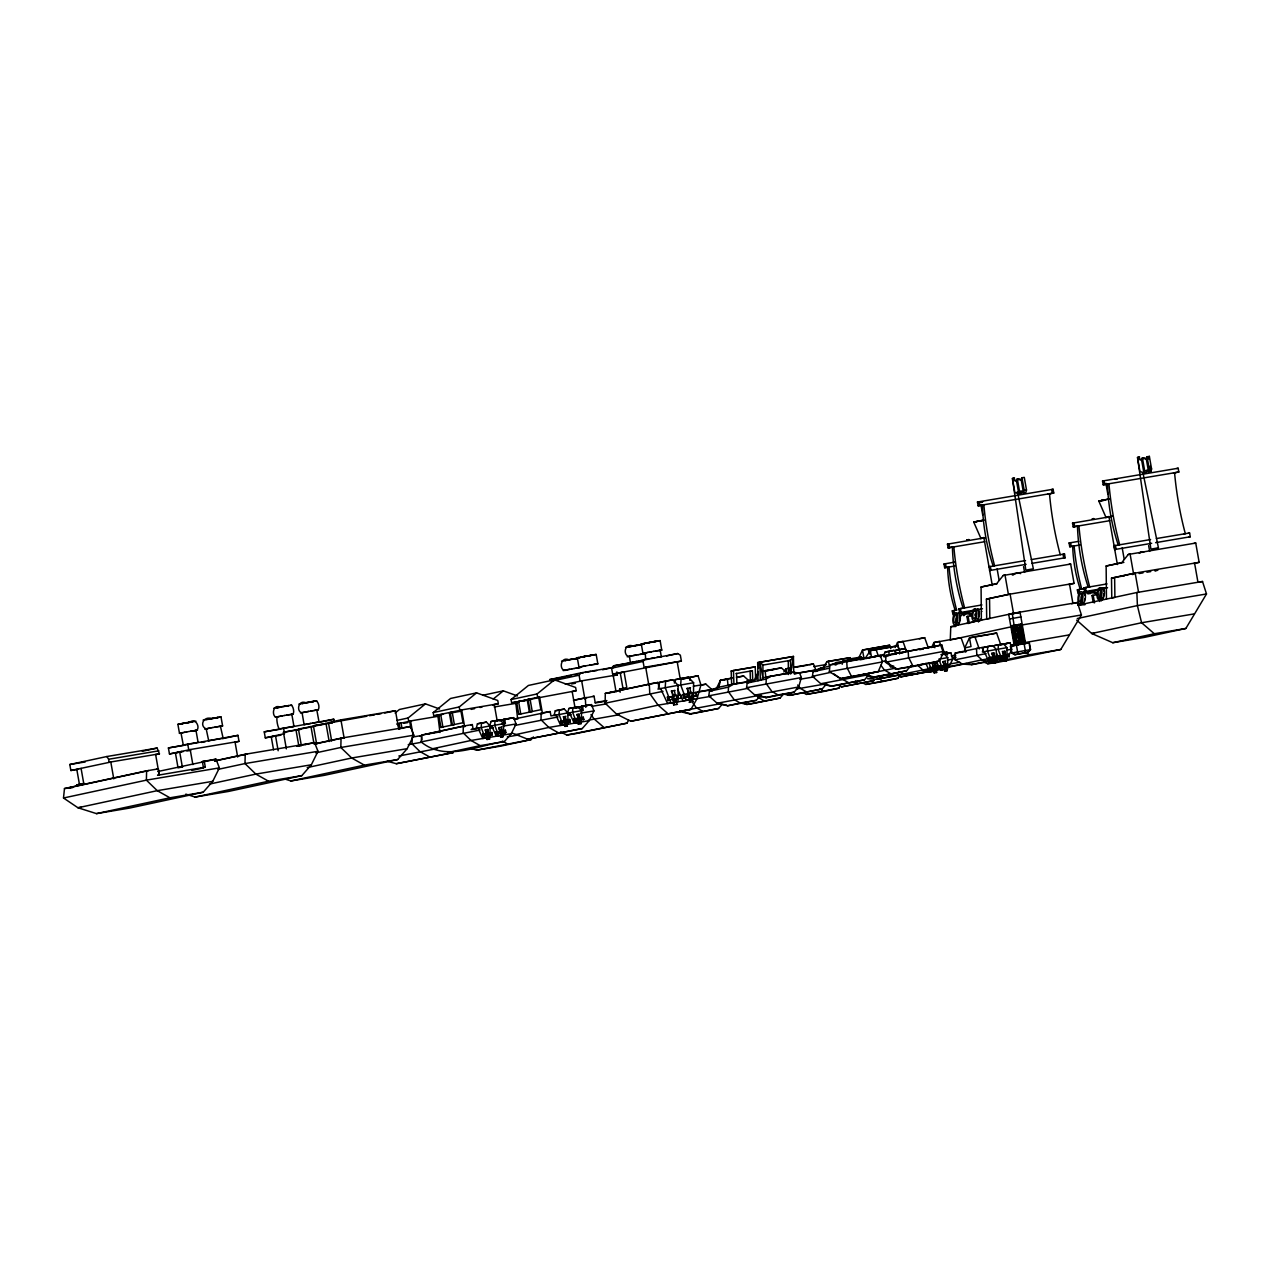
<?xml version="1.0" encoding="UTF-8"?>
<svg xmlns="http://www.w3.org/2000/svg" width="1270" height="1270" viewBox="0 0 1270 1270"><rect width="100%" height="100%" fill="white"/><g stroke="black" fill="none" stroke-linecap="round" stroke-linejoin="round"><path stroke-width="1.5" d="M487.759 737.616L490.014 737.124L490.077 725.932L486.426 722.106L477.425 723.821L476.202 728.488L490.077 725.932M503.618 723.646L489.744 726.218L490.95 721.535L499.967 719.836L503.618 723.646L503.555 734.854L496.348 736.171L491.553 725.821M567.944 712.899L554.069 715.47L555.276 710.787L564.293 709.073L567.944 712.899L567.88 724.091L560.689 725.408L555.879 715.073M581.485 710.628L567.611 713.184L568.817 708.517L577.834 706.803L581.485 710.628L581.422 721.82L574.215 723.138L569.42 712.803M658.416 687.372L659.733 682.276L672.814 679.799L678.101 685.34L678.021 701.596L667.575 703.501L660.606 688.499M674.338 683.069L675.211 679.672L688.292 677.196L693.595 682.736L693.499 698.992L683.054 700.897L677.64 689.229M937.054 661.289L937.006 670.623L929.799 671.941L925.798 663.321M944.086 653.812L947.737 657.638L947.674 668.83L940.467 670.147L936.482 661.543M996.347 649.462L982.393 652.002L983.678 647.351L992.696 645.652L996.347 649.462L996.283 660.67L989.076 661.987L984.282 651.653M1004.697 659.368L1006.951 658.876L1007.015 647.668L1003.363 643.858L994.346 645.557L1010.094 642.826L1011.587 647.621M471.726 729.218L473.075 728.932L472.313 724.583L463.28 726.107L463.169 732.838L470.995 740.473L480.203 745.633L504.396 741.569L511.302 733.695L516.064 723.948L513.667 717.645L503.269 719.455L504.031 723.789L505.381 723.503L504.619 719.153L503.269 719.455M682.387 678.958L698.056 675.719L700.945 684.975L697.071 698.611L690.943 709.374L630.761 721.233L616.569 714.105L605.123 703.183L605.298 693.388L658.066 682.434L659.178 688.737M991.171 661.162L971.423 664.654L962.406 664.083L955.103 659.813L955.215 653.066L977.567 648.335M205.295 767.159L157.543 775.271L159.417 774.859L158.353 768.858L146.621 770.842L146.383 780.145L157.258 790.67L169.942 797.798L203.232 792.21L212.741 781.336L219.392 767.874L215.979 759.174L202.374 761.556L203.422 767.556L205.295 767.159L204.248 761.159L202.374 761.556M245.221 754.269L244.983 763.572L255.857 774.097L268.541 781.225L301.831 775.637L311.34 764.778L317.992 751.3L314.579 742.617L245.221 754.269L214.662 760.857M341.058 738.172L340.82 747.474L351.695 758L364.379 765.127L397.669 759.539L407.178 748.665L413.829 735.203L410.416 726.519L341.058 738.172L314.309 743.934M736.028 673.592L752.38 670.735L752.745 680.799L733.933 683.958L728.44 687.118L728.329 691.61L734.092 699.595L740.219 703.04L756.301 700.341L760.905 695.087M771.7 675.831L766.207 678.99L766.096 683.482L771.858 691.452L777.986 694.912L794.067 692.198L798.671 686.959L801.37 677.545L799.719 673.354L793.48 672.163L762.127 677.878M836.073 662.511L835.088 664.972L836.454 664.686M989.552 598.599L989.822 618.411L986.695 618.934L986.425 599.122L1010.11 594.169L1013.492 613.315L950.785 626.681L950.262 639.969L1012.317 626.586M559.356 709.914L559.054 714.391L562.943 724.932M572.897 707.628L572.595 712.121L576.485 722.646M665.655 681.006L665.21 687.514L670.862 702.786M681.133 678.402L680.688 684.911L686.34 700.199M899.509 653.907L899.811 649.414L904.764 648.589L907.193 651.145M987.758 646.478L987.457 650.954L991.346 661.495L989.076 661.987M996.553 653.304L999.76 660.194L1002.014 659.702L998.125 649.176L998.426 644.684M829.961 664.813L829.358 671.671L840.74 678.72L878.205 671.639L882.396 661.908L880.412 655.526L829.961 664.813L836.406 664.099M885.476 662.241L886.079 655.383L941.784 644.969L943.769 651.351L939.578 661.083L911.558 666.829L895.763 669.242L885.476 662.241L943.769 651.351M203.232 792.21L129.778 808.037L96.488 813.625L77.946 807.752L63.5 798.005L64.484 788.543L146.621 770.842M504.396 741.569C477.187 745.395 445.643 762.175 421.1 741.902L421.973 735.012L463.28 726.107M756.301 700.341L727.519 705.787L717.153 703.247L708.787 695.833L709.454 691.213L716.883 687.641L733.933 683.958L733.441 670.528L755.221 666.877L755.634 678.386M794.067 692.198L766.524 697.595L754.92 695.119L746.554 687.689L747.22 683.069L756.634 679.069L758.222 672.1L754.65 679.498M869.061 674.592L864.473 679.847L831.151 686.26L820.785 683.736L812.419 676.307L813.086 671.703L820.515 668.115L829.389 666.21L828.532 661.321L850.313 657.669L826.945 661.67L823.055 667.575M789.337 668.671L788.432 674.513L788.273 660.829L790.527 660.352L793.433 656.479L757.666 662.591L758.047 680.736M758.698 668.115L757.666 662.591L793.433 656.479L790.686 674.037L790.527 660.352L762.476 665.162M488.426 734.711L489.633 738.997L488.378 736.409M499.158 732.107L501.666 730.552L502.634 732.996M579.834 719.423L581.041 723.694L579.771 721.106M943.277 666.099L944.42 664.734M994.807 659.305C997.601 653.732 989.028 659.273 995.22 659.114C998.172 654.875 990.076 657.368 994.902 659.225M1002.554 656.13L1004.062 654.764M1005.062 654.574C1000.077 656.225 1008.38 659.479 1005.649 654.86M718.868 687.213L720.455 680.244L732.774 677.847M842.169 664.289L842.978 661.162L851.995 659.463L842.978 661.162M885.079 652.097L883.856 656.765L888.841 655.701L889.143 651.208L885.079 652.097L894.08 650.383L896.525 652.939M894.937 653.415L895.747 650.303L899.811 649.414M1017.587 480.489L1012.619 479.79L1014.841 492.395L1018.842 494.014L1019.524 491.395L1021.826 490.998L1021.143 493.633L1018.842 494.014L1016.619 481.409L1017.302 478.79L1022.271 479.473M1021.302 480.409L1021.985 477.774L1024.287 477.393L1026.509 489.998L1025.827 492.617L1023.525 493.014L1019.524 491.395L1017.302 478.79L1021.302 480.409L1023.525 493.014L1024.207 490.379L1021.985 477.774M1146.905 469.979L1146.223 472.615L1143.921 472.996L1141.698 460.407L1142.381 457.772L1147.35 458.47M1146.381 459.391L1147.064 456.756L1149.366 456.375L1151.588 468.979L1150.906 471.599L1148.604 471.995L1144.603 470.376L1142.381 457.772L1146.381 459.391L1148.604 471.995L1149.286 469.36L1147.064 456.756M1144.603 470.376L1143.921 472.996L1139.92 471.376L1137.698 458.787L1142.667 459.47M1148.683 459.01L1149.366 456.375M1014.841 654.685L1024.414 652.843L1025.287 650.399L1024.08 643.572L1010.428 646.208L1011.618 653.034L1014.841 654.685L1027.89 652.399L1030.541 649.573L1029.335 642.747L1024.08 643.572M566.214 722.074L563.832 722.487L564.626 719.995M566.96 722.233L566.579 720.09M1005.126 657.209L1005.221 655.685M858.504 658.416L862.505 650.049L889.635 645.239L890.873 648.732M895.159 647.525L897.557 642.493L902.938 641.334L906.05 650.049M931.545 647.573L933.942 642.541L939.34 641.382L943.689 653.606M965.359 651.716L964.692 647.922L969.502 637.873L974.9 636.714L996.632 633.063L1000.982 645.271M731.345 678.418L720.455 680.244L716.883 687.641L718.55 687.562M511.54 732.822L527.637 739.172L582.263 728.551L589.169 720.677L593.931 710.914L591.518 704.612L581.12 706.422L581.898 710.771L583.247 710.47L582.486 706.136M949.563 665.305L952.802 659.178L950.817 652.796L943.88 654.002M1008.84 655.352L1011.269 650.748M984.187 662.194L987.695 663.734L995.267 662.845L1060.783 649.478L1081.421 614.982L1077.436 602.504L1011.793 613.521M1076.706 620.157L1091.708 633.492L1112.774 642.715L1144.286 637.413L1185.862 628.459L1206.5 593.963L1202.515 581.485L1136.872 592.519L1077.785 605.25M560.467 731.853L566.769 735.028L575.628 733.679L626.951 723.17L628.713 720.09M803.227 692.753L806.498 694.388L822.611 691.69L838.914 688.165L840.613 685.197M862.505 682.8L865.775 684.435L881.888 681.72L898.192 678.212L899.89 675.243M783.876 671.957L785.955 668.814L789.75 667.988M986.425 599.122L1008.412 594.392L1005.014 575.088L1003.236 575.469L996.68 583.66L981.075 587.026L981.377 620.093M1138.571 592.296L1135.189 573.151L1114.631 577.596L1114.901 597.392L1111.774 597.916L1111.504 578.12L1133.491 573.373L1130.094 554.069L1128.316 554.45L1121.759 562.642L1106.138 566.007L1106.456 599.075M501.047 730.853L500.618 732.203L501.825 733.409M501.729 733.6C506.857 729.012 495.713 731.837 502.174 733.409M551.323 681.18L579.088 675.195L581.073 672.83L613.68 667.353L602.567 669.75M621.967 672.528L612.648 674.1L611.6 668.179L613.585 665.829L677.656 653.558L680.339 655.145L681.387 661.051L675.831 662.241M580.247 720.249C581.962 714.534 574.484 720.868 580.358 720.28M611.6 668.179L643.08 661.4L645.049 659.035M935.847 669.052C937.72 664.067 931.085 668.576 935.942 669.084M721.217 703.548L679.386 711.39L689.753 713.931L693.611 713.47L718.534 708.485L721.995 704.548M739.854 702.77L746.76 704.453L750.633 703.993L780.082 698.04L783.526 694.103L790.099 695.325L822.182 688.959L826.77 683.72M895.842 668.099L862.87 674.656L873.252 677.196L889.333 674.481L906.558 670.766L911.162 665.528M470.9 748.332L476.52 750.189L500.713 746.125L531.146 739.569L533.448 736.933M1027.89 652.399L1030.541 649.573L1011.618 653.034M395.097 713.01L399.431 709.486L425.466 703.882L439.595 708.962M396.97 720.392L408.114 717.979L425.466 703.882M443.405 714.216L433.784 715.836L433.197 712.581L450.548 698.468L476.583 692.864L497.761 700.484L498.332 703.755L492.76 704.945M433.197 712.581L459.232 706.961L476.583 692.864M493.204 699.072L503.333 690.848L517.461 695.944M519.351 701.516L511.651 702.802L511.064 699.548L528.415 685.451L554.45 679.831L575.628 687.467L576.199 690.721L572.484 691.531M511.064 699.548L537.099 693.944L554.45 679.831M567.118 722.36C564.658 724.646 563.07 719.153 566.341 719.788M579.199 717.629L578.485 719.169L580.041 720.376M579.945 720.455L581.073 718.741L579.056 717.534M945.467 664.639C942.657 666.702 948.23 668.909 947.229 665.385C944.991 662.099 942.499 668.242 946.198 667.48M945.61 667.464L943.293 666.496M992.68 656.685L992.029 658.717L993.902 659.495M206.28 728.932C199.168 725.98 203.375 715.931 211.487 718.534M220.567 726.408L222.599 725.932L221.012 716.947L212.614 718.55M204.66 729.139L207.851 728.472M208.724 740.823L206.169 728.869L211.026 727.869M220.456 726.392L223.139 738.251M208.28 740.854L223.218 738.203M302.435 712.724C296.243 712.613 297.672 699.5 305.8 702.707M316.405 710.311C321.294 711.041 318.452 697.071 313.103 701.643M300.498 713.026L303.689 712.359M316.865 710.152L318.437 709.835M566.626 670.115C558.864 672.687 559.546 655.891 568.801 659.749M581.009 666.877L578.961 667.21L577.294 657.749L596.17 654.399L597.837 663.861L595.693 664.353M563.229 670.608L566.595 669.909M596.074 654.463L587.327 656.082M578.961 667.21L582.327 666.512M628.936 656.59C622.808 655.193 624.411 642.985 632.793 645.954M646.351 652.939L642.953 653.415L641.286 643.953L650.129 642.271M627.221 656.812L630.587 656.114M630.364 662.734L629.491 656.336M661.829 650.065L659.559 650.526L661.733 650.113L660.146 640.604L651.304 642.287M642.953 653.415L646.319 652.716M648.922 658.685L645.716 659.336L645.223 652.939M661.257 656.653L660.241 650.335L658.812 650.526M980.964 538.528L973.725 522.081L977.709 521.256M980.519 538.575L985.409 537.575M1106.043 517.525L1098.804 501.063L1102.789 500.237M1012.444 478.472L1014.571 478.076L1012.396 478.472L1025.827 570.151L1033.351 568.817L1017.826 493.522M1105.599 517.557L1112.409 516.207M1137.523 457.454L1139.65 457.073L1137.476 457.454L1150.906 549.132L1158.43 547.799L1142.905 472.503M1029.335 642.747L1023.382 644.033M763.048 678.672L760.301 680.26L759.92 662.099L762.889 664.988L763.048 678.672L759.92 662.099M880.078 656.765L884.174 654.399L884.571 656.574M815.657 671.592L822.198 668.052L820.515 668.115M488.125 732.838C484.442 735.6 491.919 736.489 488.394 732.917M501.174 733.679L499.173 732.504M1005.141 657.622L1006.634 656.161L1005.332 654.669M491.839 732.472L491.808 734.965L491.839 732.472L488.188 733.631L487.95 729.44L485.315 729.901L486.537 733.933L485.315 729.901M486.981 733.838L482.695 734.028L483.108 736.425L487.22 735.171L487.013 739.457L487.22 735.171M501.507 732.79L505.793 732.6L505.381 730.202L501.729 731.361L501.475 727.17L498.856 727.631L500.062 731.663L498.856 727.631M496.649 734.155L496.221 731.758L496.649 734.155L500.745 732.901L500.999 737.092L500.301 732.996M569.246 719.55L565.594 720.709L569.706 719.455L570.119 721.836L569.706 719.455M560.975 723.392L560.562 721.011L560.975 723.392L565.086 722.138L565.325 726.345L565.086 722.138M583.247 717.169L583.66 719.566L583.247 717.169L579.136 718.439L578.898 714.232L579.596 718.344M578.39 718.534L577.167 714.502L578.39 718.534L574.088 718.741L574.516 721.122L578.612 719.868L578.406 724.17L578.612 719.868M676.466 696.119L680.656 694.849L681.276 698.309L680.656 694.849M667.385 697.103L672.957 696.96L671.862 690.975L673.608 696.833L667.385 697.103L668.004 700.58L673.957 698.754L673.656 704.993L673.29 698.897M690.848 693.928L696.135 692.245L696.754 695.722L692.388 695.944M682.863 694.515L688.435 694.372L687.34 688.372L689.086 694.23L682.863 694.515L683.482 697.976L687.006 696.849M683.482 697.976L689.435 696.15L689.785 702.246L688.769 696.293M938.371 666.083L934.72 667.242L938.832 665.988L939.244 668.369L938.832 665.988M930.1 669.925L929.672 667.544L930.1 669.925L934.196 668.671L934.45 672.878L933.577 667.306L936.371 666.861L936.228 668.893L934.196 668.671M944.642 665.559L940.356 665.75L940.768 668.131L944.88 666.877L944.658 671.179L944.42 666.972M997.649 656.114L993.997 657.273L993.759 653.082L994.458 657.177L998.109 656.019L998.522 658.416L998.109 656.019M993.251 657.384L992.045 653.351L993.251 657.384L988.965 657.574L989.378 659.971L993.489 658.717L993.267 663.003L993.489 658.717M1004.665 655.479L1008.777 654.225L1009.19 656.622L1008.777 654.225M1003.919 655.59L1002.713 651.558L1003.919 655.59L999.633 655.78L1000.046 658.178L1004.157 656.923L1003.935 661.21L1004.157 656.923M183.309 745.077L181.007 733.076L181.896 732.981L179.483 733.346L177.895 724.344L185.547 722.9M194.675 730.79C201.692 730.663 196.326 716.391 189.738 722.36M179.483 733.346L183.356 732.568M181.007 733.076L182.118 732.806M198.104 742.442L195.993 730.44L194.866 730.71M279.844 728.885C277.94 729.869 275.558 716.328 277.717 716.883C271.637 719.201 271.78 703.628 279.908 707.057M291.513 714.423C295.688 715.327 293.037 703.707 290.401 705.39M275.32 717.232L280.781 716.169M276.828 716.978L279.194 716.47M278.955 728.964L293.941 726.329L291.83 714.343L288.274 714.851M293.941 726.329L292.814 726.599M1101.471 500.507L1102.36 500.523M576.723 658.511L573.627 658.892M565.499 670.131L566.245 670.131M596.678 670.576L592.788 671.084M1158.399 547.814L1157.573 547.989M191.992 721.916L192.897 721.709L190.055 722.122M977.456 502.031L978.916 501.714L979.583 505.492L978.122 505.809L977.456 502.031L1053.1 489.252L1053.767 493.03L1048.401 493.998M1053.1 489.252L1051.639 489.569L1052.306 493.347M1102.535 481.012L1103.995 480.711L1104.662 484.489L1103.201 484.791L1102.535 481.012L1178.179 468.233L1178.846 472.011L1173.48 472.996M1048.068 494.062L1049.496 493.744A152.464 63.944 80.5 0 0 1060.244 554.72M1176.718 468.551L1178.179 468.233M947.452 544.147L948.912 543.83L949.579 547.608L948.118 547.926L947.452 544.147L984.044 537.924M953.849 546.894L952.405 547.195A93.186 39.084 80.5 0 0 963.152 608.171L964.597 607.854A152.464 63.944 80.5 0 1 953.849 546.894L948.118 547.926M1072.531 523.129L1073.991 522.811L1074.658 526.59L1073.198 526.907L1072.531 523.129L1109.123 516.906M944.007 563.991L945.467 563.674L946.134 567.452L944.674 567.769L944.007 563.991L955.167 562.038M1069.086 542.973L1070.546 542.655L1071.213 546.433L1069.753 546.751L1069.086 542.973L1078.786 541.337M78.597 769.207L70.866 770.509L69.802 764.508L106.855 756.523L157.131 748.078L159.433 753.808L155.607 754.634M142.303 751.269L157.131 748.078M1064.514 553.99L1063.053 554.307L1063.72 558.086L1065.181 557.768L1064.514 553.99L1031.288 559.578M183.197 751.57L169.466 753.951L168.402 747.951L237.966 735.346L239.014 741.347L235.156 742.172M70.866 770.509L110.807 762.032L113.776 778.891M1113.949 545.767L1115.409 545.449L1116.076 549.227L1114.615 549.545L1113.949 545.767L1150.572 539.544M222.536 738.664L237.966 735.346M280.972 735.139L265.287 737.838L264.239 731.837L333.788 719.233L334.327 722.233M1183.894 534.003L1185.323 533.702A152.464 63.944 80.5 0 1 1174.575 472.742M1188.133 533.289L1189.593 532.987L1190.26 536.765L1188.799 537.067M169.466 753.951L190.214 749.602L192.865 764.588M320.294 722.154L333.788 719.233M286.353 748.871L283.432 732.266L314.007 726.408M332.343 722.741L298.434 729.028L301.355 745.633M316.674 744.252L313.42 725.789L366.824 716.232M398.716 729.155L395.462 710.708L340.916 719.868L328.422 722.567L331.676 741.013M1068.896 564.436L1070.658 564.055L1074.071 583.359L1068.562 584.549M265.287 737.838L284.575 733.679L283.527 727.694M275.939 735.774L271.24 736.775L273.558 749.887M384.747 713.01L395.462 710.708M581.073 672.83L549.592 679.609L564.944 677.037M997.077 583.755L981.075 587.026M482.886 695.261L503.333 690.848M666.559 655.955L677.656 653.558M1193.975 543.433L1195.737 543.052L1199.15 562.34L1193.641 563.531M84.137 783.415L79.454 784.431L76.803 769.445M148.828 770.557L69.564 787.638L73.343 787.178M156.48 769.271L158.353 768.858M1123.902 562.372L1106.138 566.007M157.813 771.525L215.979 759.174M182.737 766.858L178.054 767.858L175.419 752.888L181.658 751.538L179.689 751.872L182.324 766.858M565.325 684.292L581.676 680.91L584.883 699.087M612.648 674.1L677.196 661.813L680.085 678.18M624.808 671.719L620.204 672.719L622.983 688.467M214.566 761.063L247.444 753.983M613.696 675.64L617.395 674.846L616.871 671.894M396.637 724.075L411.639 720.836M433.784 715.836L461.693 709.962L464.661 726.837M297.021 746.204L308.61 743.712M297.386 746.315L301.212 745.49M305.038 744.664L314.579 742.617M471.122 709.374L474.647 708.628M63.5 798.005L146.383 780.145L219.392 767.874M191.881 770.398L203.406 767.921M314.262 744.141L343.265 737.886M511.651 702.802L576.199 690.721M517.525 717.74L515.699 702.072L516.604 701.881L518.811 714.375L520.779 714.042L518.573 701.548L529.145 699.262M529.368 712.089L527.177 699.595L539.544 696.928L542.528 713.819M398.653 728.853L410.416 726.519M982.472 608.743L959.533 612.664L958.866 608.886L981.964 604.933M952.278 610.87L953.738 610.553L954.405 614.331L952.944 614.648L952.278 610.87L956.643 610.076A107.807 45.212 80.5 0 1 949.039 566.96L947.61 567.277A65.881 27.638 80.5 0 0 955.199 610.378L956.643 610.076M217.995 769.382L244.983 763.572L317.992 751.3M1132.332 574.548L1133.888 574.199M959.533 612.664L960.993 612.346L960.326 608.568M315.754 752.872L340.82 747.474L413.829 735.203M1107.551 587.724L1084.612 591.645L1083.945 587.867L1107.043 583.914M1077.357 589.851L1078.817 589.534L1079.484 593.312L1078.024 593.63L1077.357 589.851L1085.596 588.407M438.737 714.915L440.944 727.392L451.723 725.17M452.406 724.932L454.39 724.598L452.183 712.105L450.215 712.438L452.406 724.932L463.201 722.693M620.157 692.229L619.601 689.086L626.808 687.53L624.03 671.782M573.85 700.167L594.074 696.23L595.186 702.532L606.901 700.564M573.484 700.389L586.883 697.5M608.774 692.785L648.954 684.117M592.757 696.516L594.074 696.23M658.066 682.434L650.875 683.704M672.814 679.799L659.733 682.276M968.169 623.586L966.93 616.585L968.121 616.331L969.121 622.014M688.292 677.196L675.211 679.672M1084.612 591.645L1086.072 591.328L1085.406 587.55M426.117 734.25L464.883 725.9M518.811 714.375L529.59 712.137M528.082 699.405L530.273 711.899L541.068 709.66M682.752 679.021L686.578 678.196M690.404 677.37L698.056 675.719M419.846 735.901L421.195 735.6L421.957 739.95M470.948 724.884L472.313 724.583M477.425 723.821L481.489 722.932L481.187 727.424L485.076 737.949L482.822 738.442L478.012 728.107M482.362 722.979L486.426 722.106M490.95 721.535L495.03 720.661L494.728 725.138L498.618 735.679L496.348 736.171M495.887 720.709L499.967 719.836M499.65 720.519L509.333 718.423M498.65 720.868L513.667 717.645M731.663 684.451L731.171 671.02L733.441 670.528M209.439 784.098L255.857 774.097L311.34 764.778M514.175 719.026L550.18 711.565L550.942 715.899L556.641 714.947M755.221 666.877L731.171 671.02M564.293 709.073L555.276 710.787M657.86 689.023L678.101 685.34M1093.248 602.583L1092.009 595.567L1093.2 595.312L1094.534 602.885M1097.201 594.693L1098.407 594.439L1092.009 595.567M577.834 706.803L568.817 708.517M677.624 685.562L693.595 682.736M575.786 707.866L587.2 705.406L581.12 706.422M966.708 623.427L974.122 621.84M977.837 621.03L981.535 620.236M1021.477 624.014L1010.761 625.951L1012.73 625.586L1016.175 645.16L1014.206 645.509L1008.729 614.442L1020.064 612.362L1025.557 643.43L1024.303 640.016M576.199 707.914L591.518 704.612M1020.064 612.362L1008.729 614.442M408.226 744.68L421.497 742.267M421.1 741.902L480.171 729.98M752.38 670.735L750.11 671.211L750.475 681.292L752.745 680.799M605.123 703.183L663.035 691.34M307.213 767.588L351.695 758L407.178 748.665M96.488 813.625L169.942 797.798M487.95 729.44L487.743 733.742M1071.642 603.742L1077.436 602.504M501.475 727.17L501.269 731.456M674.354 690.578L675.275 695.007M700.738 685.26L705.898 684.149L712.041 689.721L716.47 688.769M736.79 677.497L743.664 676.005L749.808 681.577L735.282 684.022M766.62 670.846L781.431 667.877L787.575 673.433L793.48 672.163M515.175 725.376L558.038 716.947M1009.523 618.998L1020.874 616.918M689.832 687.975L690.753 692.404M889.635 645.239L862.505 650.049L864.044 658.733M919.289 638.842L924.687 637.683L928.402 648.144M564.388 720.915L563.642 716.772L564.848 720.82L560.562 721.011M899.446 650.446L897.811 645.731L870.331 650.621L865.14 658.495L869.902 657.479M565.356 716.502L566.055 720.614M185.817 794.131L195.088 797.068L268.541 781.225M505.381 730.202L505.349 732.695M809.625 664.734L813.435 663.924L815.943 670.131L794.163 673.798L824.309 668.385M892.111 646.97L897.811 645.731M826.945 661.67L828.532 661.321M301.831 775.637L228.378 791.464L195.088 797.068M483.108 736.425L483.14 733.933M1198.658 582.311L1202.515 581.485M398.844 756.015L437.15 748.586M432.737 748.713L470.995 740.473L511.302 733.695M696.135 692.245L696.103 695.865M824.817 664.845L826.405 664.496L813.721 666.639M859.869 657.288L861.457 656.955L850.582 658.781M890.016 651.256L894.08 650.383M285.369 779.193L290.925 780.955L364.379 765.127M900.684 649.478L904.764 648.589M856.948 659.051L857.853 658.844L835.168 662.702M728.44 687.118L709.454 691.213L712.025 691.118M747.22 683.069L766.207 678.99M1017.191 624.872L1020.635 644.43L1017.191 624.872L1019.159 624.507L1021.985 644.207M668.004 700.58L668.052 696.976M574.516 721.122L574.548 718.63M884.174 654.399L871.49 657.13L870.331 650.621L890.302 647.271M397.669 759.539L324.215 775.367L290.925 780.955M502.714 736.822L502.364 734.044M865.934 658.558L880.412 655.526M815.356 669.798L816.261 669.607M514.509 734.838L548.862 727.44L589.169 720.677M588.439 720.169L619.442 714.692M616.569 714.105L658.082 705.152L710.978 696.325M813.086 671.703L829.374 668.179M919.671 649.732L923.353 648.938M926.227 648.224L941.784 644.969M991.235 634.222L996.632 633.063M567.039 726.075L566.293 721.931M708.787 695.833L748.744 688.181M746.554 687.689L801.37 677.545M396.319 763.714L453.279 752.586L396.319 763.714L387.128 761.222M447.421 752.697L480.203 745.633M676.799 704.453L675.703 698.452L681.276 698.309M1077.277 618.538L1137.396 605.584L1206.5 593.963M691.626 697.325L692.944 701.707L691.404 698.929M812.419 676.307L830.945 672.322M476.52 750.189L531.146 739.569M527.637 739.172L582.263 728.551M964.692 647.922L971.026 646.557L969.502 637.873L989.425 634.524M947.484 655.034L946.975 652.145L943.372 652.796M566.769 735.028L626.951 723.17M630.761 721.233L690.943 709.374M941.26 654.574L944.785 653.812M941.149 654.875L950.817 652.796M754.92 695.119L798.671 686.959M888.873 663.273L890.476 666.718L892.731 666.226M981.631 647.652L982.535 647.462L983.297 651.812M839.645 678.672L878.205 671.639M992.696 645.652L983.678 647.351M1001.776 644.541L1007.221 643.366M796.385 688.991L824.849 684.038M820.785 683.736L867.156 674.926M853.027 676.719L854.742 676.45M1002.363 644.493L1010.094 642.826M863.695 674.926L865.87 674.56M895.763 669.242L939.578 661.083M689.753 713.931L718.534 708.485M727.519 705.787L740.219 703.04M765.286 697.643L777.986 694.912M908.494 667.052L912.098 666.274M1010.761 645.001L1069.038 634.936M1013.698 625.316L1017.159 644.874L1012.285 613.664M932.307 663.4L933.513 667.448L932.307 663.4L934.926 662.94L935.18 667.147M934.926 662.94L934.641 665.845M1023.588 643.795L1020.747 624.11L1023.588 643.795L1025.557 643.43M940.356 665.75L944.181 665.655L942.975 661.606L944.229 664.21M945.15 661.241L945.848 665.353M746.76 704.453L780.082 698.04M788.861 695.373L822.182 688.959M831.151 686.26L864.473 679.847M873.252 677.196L906.558 670.766M900.573 672.243L867.569 678.72L876.586 679.291L905.399 673.846M955.103 659.813L986.091 653.574M1005.046 653.986L1004.887 651.192L1004.586 654.082M806.498 694.388L838.914 688.165M841.534 686.832L873.966 680.609L841.534 686.832L838.279 685.197M876.586 679.291L905.431 673.672M898.747 671.481L903.129 674.037L928.449 668.861M949.039 664.289L949.468 666.671M940.768 668.131L940.8 665.655M865.775 684.435L898.192 678.212M897.557 675.243L900.827 676.878L928.449 671.1L922.687 669.83L917.527 665.099L926.814 663.543M935.863 669.322L939.498 668.544M931.434 671.052L900.827 676.878M966.486 663.496L946.928 667.528M931.894 671.116L912.146 674.608L903.129 674.037M935.514 670.338L942.769 668.782L937.403 669.592M929.799 671.941L932.069 671.449L928.83 662.67M940.467 670.147L942.737 669.671L938.847 659.13L947.737 657.638M989.378 659.971L989.409 657.479M1000.046 658.178L1000.077 655.685M971.423 664.654L987.727 661.13L981.964 659.86L962.406 664.083L973.661 664.337M935.387 667.814L936.625 672.513L935.355 669.909M994.791 660.384L1003.856 658.431L994.902 659.94M946.483 668.02L946.833 670.814L945.626 666.782M987.695 663.734L1029.272 654.764L1060.783 649.478M995.442 662.638L994.235 658.606L998.522 658.416M1005.364 656.717L1006.57 660.749L1005.316 658.162M1112.774 642.715L1154.351 633.746L1185.862 628.459M312.499 701.691L313.833 701.373L311.706 701.675M645.001 643.239L648.525 642.556M640.715 644.716L638.635 645.112M642.287 644.493L644.414 643.985L637.603 645.096M579.612 658.019L561.562 661.146M304.768 724.583L310.88 723.424M566.611 676.386L571.024 675.529M583.438 672.767L582.12 673.148M1155.049 570.674L1157.16 570.262M278.638 707.311L276.765 707.707L279.59 707.311M184.229 744.807L188.897 743.934M979.519 520.89L975.566 521.748L977.281 521.525M1101.36 500.459L1104.598 499.888M208.582 719.058L206.438 719.566M215.519 718.01L218.011 717.471L213.042 718.248M304.419 702.961L301.927 703.501L304.07 703.199M631.349 646.224L628.713 646.779L633.936 645.97M654.367 641.731L660.146 640.604M590.375 655.526L592.995 654.955L580.692 657.273M567.357 660.019L564.801 660.543L568.373 660.035M575.85 658.685L573.183 659.178M305.133 712.089L302.07 712.708L304.117 724.757M645.096 652.907L647.827 652.431M629.364 656.304L632.095 655.812M581.104 666.718L583.835 666.226M565.372 670.1L569.928 669.274M631.682 662.368L637.016 661.384M184.086 723.17L180.927 723.821L183.753 723.408M285.575 706.263L288.909 705.691M182.324 732.726L184.944 732.266M860.076 659.813L863.552 659.162M978.456 521.065L981.71 520.494M1103.535 500.047L1109.202 499.046M309.959 702.167L311.34 701.913M637.175 645.382L640.477 644.842M208.423 728.329L212.931 727.519M304.244 712.216L308.769 711.422M646.906 652.558L651.653 651.732M631.174 655.955L635.921 655.114M582.914 666.353L585.66 665.877M567.182 669.75L571.929 668.909M584.946 672.481L590.82 671.417M1103.011 588.327L1106.773 587.661M188.277 722.63L191.167 722.154M278.479 707.263L281.368 706.803M184.229 732.361L186.785 731.933M280.067 716.264L282.623 715.836M981.265 501.936C976.582 502.856 986.33 501.031 981.599 501.952M981.075 520.573L984.123 520.049M1106.154 499.554L1109.027 499.031M208.915 718.947L213.55 718.106M304.736 702.834L307.324 702.421M308.435 702.437L311.023 702.04M631.682 646.097L634.397 645.668M635.572 645.684L638.286 645.255M586.137 656.066L580.533 657.146L587.613 656.082M567.706 659.892L570.405 659.463M306.324 711.835L310.975 711.01M649.097 652.161L653.971 651.288M633.349 655.542L638.239 654.685M585.105 665.956L589.978 665.083M650.748 658.352L654.812 657.622M184.848 722.963L187.182 722.551M186.626 722.979L188.976 722.551M280.686 706.866L285.353 706.041M282.559 706.803L288.734 705.612L285.893 706.009M186.436 731.964L191.103 731.139M282.273 715.867L284.607 715.439M724.376 679.783L727.361 679.26M899.684 653.367L903.145 652.764M1092.883 518.763C1096.375 518.208 1089.993 519.271 1092.803 518.827M210.534 718.963L212.884 718.55M307.038 702.421L309.388 702.008M649.827 642.271L652.304 641.826M306.372 702.866L308.721 702.453M649.145 642.731L651.605 642.287M634.095 645.652L636.572 645.223M635.873 645.684L625.554 647.351M570.119 659.447L572.579 659.019M212.788 727.519L215.138 727.107M571.786 668.909L574.246 668.48M187.103 722.614L189.516 722.154M185.182 723.17L186.722 722.9M284.559 715.486L286.925 715.042M190.849 743.585L197.215 742.521M980.297 521.081L983.424 520.51M651.78 641.985L654.669 641.429M645.589 643.255L649.668 642.572M636.032 645.366L638.937 644.811M208.296 719.344L211.042 718.82M308.88 702.151L311.642 701.627M305.387 702.977L306.88 702.723M572.056 659.162L579.882 657.844M653.701 651.367L656.336 650.891M214.884 727.186L217.392 726.726M637.969 654.748L642.699 653.939M310.721 711.073L313.23 710.628M589.725 665.162L592.344 664.686M573.992 668.544L576.612 668.068M1157.843 570.278L1154.938 570.738M639.08 661.019L642.779 660.384M575.088 674.814L577.056 674.465M312.833 723.074L317.69 722.281M1024.207 490.379L1026.509 489.998M1149.286 469.36L1151.588 468.979M1114.949 479.361L1117.267 478.981M979.583 505.492L1053.767 493.03M1104.662 484.489L1178.846 472.011M978.122 505.809L983.98 504.825M1103.201 484.791L1107.107 484.14M949.579 547.608L984.742 541.703M1074.658 526.59L1109.821 520.684M1073.198 526.907L1077.103 526.256M944.674 567.769L954.865 565.975M1069.753 546.751L1079.944 544.973M1025.493 560.562L988.87 566.769L990.33 566.468L990.997 570.246L989.536 570.547L1026.128 564.34M1156.367 538.559L1189.593 532.987M1031.986 563.356L1065.181 557.768M1114.615 549.545L1151.715 543.306M1155.605 542.655L1190.26 536.765M1003.236 575.469L1070.658 564.055M1128.316 554.45L1195.737 543.052M188.643 722.36L195.913 721.185M284.48 706.247L291.751 705.072M281.019 707.072L276.177 707.93M190.659 731.25L193.246 730.79M286.496 715.153L289.084 714.677M1008.412 594.392L1074.071 583.359M1133.491 573.373L1199.15 562.34M1120.41 576.469L1124.252 575.818M1111.504 578.12L1114.631 577.596M1139.126 573.532L1143 572.881M1146.873 572.23L1150.747 571.579M613.585 665.829L630.857 662.924M958.866 608.886L962.771 608.235M1083.945 587.867L1089.803 586.883M956.342 614.013L974.28 611.061M1083.358 592.661L1098.883 590.058M681.387 661.051L644.112 667.322L643.08 661.4M69.802 764.508L85.265 761.921M168.402 747.951L183.864 745.347M201.279 742.426L205.137 741.775M264.239 731.837L279.702 729.25M106.855 756.523L108.633 759.254L158.909 750.808M369.332 715.693L374.618 714.915M377.111 714.375L381.016 713.724M313.42 725.789L325.104 723.836M329.009 723.17L332.899 722.519M617.395 674.846L580.12 681.101L579.088 675.195M966.93 616.585L972.121 615.712M283.432 732.266L300.958 729.313M571.595 683.927L575.437 683.276M159.433 753.808L109.157 762.254L108.633 759.254M239.014 741.347L188.738 749.792L187.69 743.791M186.865 751.014L190.722 750.364M498.332 703.755L459.803 710.232L459.232 706.961M479.933 707.485L481.901 707.152M451.12 712.914L460.851 711.232M515.699 702.072L519.525 701.437M531.035 699.5L523.367 700.786L530.908 699.564M439.515 716.058L408.686 721.249L408.114 717.979M494.189 706.977L517.207 703.12M403.86 723.297L407.813 722.582M619.601 689.086L623.316 688.451M924.687 637.683L897.557 642.493L898.779 649.446M1021.921 624.983L1081.421 614.982M80.566 784.288L76.66 784.939L83.725 783.415L81.089 768.429M781.431 667.877L765.096 670.623L765.794 677.1L787.575 673.433M763.667 671.179L774.557 669.353M793.464 667.274L813.435 663.924M895.747 650.303L899.033 649.748M530.273 711.899L532.257 711.565L530.05 699.072M736.409 677.227L743.664 676.005M795.02 667.29L807.736 665.147M440.944 727.392L442.912 727.059L440.706 714.581M693.356 686.244L705.898 684.149M595.122 702.977L606.25 701.103M937.704 645.747L888.937 654.86L890.127 654.907M876.348 656.32L846.693 661.289L847.138 667.829L851.329 676.148M550.18 711.565L541.131 713.073L541.02 719.804L548.862 727.44L558.07 732.615M671.195 691.118L675.005 690.435M686.689 688.515L690.499 687.832M421.973 735.012L439.642 731.98M591.471 706.406L606.631 703.85M421.195 735.6L412.163 737.124L412.051 743.855L419.878 751.491L429.085 756.65M746.712 680.91L751.697 679.91M731.647 684.625L728.028 685.228L727.329 678.751M473.075 728.932L478.774 727.98M501.586 724.138L505.381 723.503M566.15 713.343L569.944 712.708M471.075 729.631L476.837 728.662M697.976 691.801L716.121 688.753M697.516 692.15L712.041 689.721M882.301 661.432L886.015 660.797M882.396 661.908L829.358 671.671L830.786 671.735M489.617 728.393L493.395 727.758M502.841 726.17L516.064 723.948M567.484 715.359L571.262 714.724M580.707 713.137L593.931 710.914M942.451 652.891L946.975 652.145M563.181 716.867L565.817 716.407M576.723 714.597L579.342 714.137M982.535 647.462L976.503 648.478L976.821 655.145L981.964 659.86L989.647 658.574M799.767 679.307L814.626 676.799M1194.118 613.918L1141.587 622.744L1091.708 633.492L1094.407 633.381M951.325 655.876L954.913 655.272M1017.159 644.874L1019.111 644.525L1015.667 624.951M952.167 655.876L955.786 655.256M1021.255 644.303L1022.604 644.065M890.476 666.718L893.762 666.163M998.125 649.176L1007.015 647.668M212.741 781.336L157.258 790.67L77.946 807.752L81.169 807.355M952.389 657.939L956.104 657.32M673.656 704.993L677.466 704.31M689.134 702.389L692.944 701.707M947.229 660.114L952.802 659.178M1006.523 650.145L1012.079 649.208M482.822 738.442L490.014 737.124M942.975 661.606L945.61 661.146M991.584 653.447L994.219 652.986M1002.252 651.653L1004.887 651.192M487.013 739.457L489.633 738.997M500.539 737.187L503.174 736.727M564.864 726.44L567.5 725.98M578.406 724.17L581.041 723.694M507.349 736.854L518.858 734.917M758.984 695.42L717.153 703.247L726.837 705.215M950.246 663.892L959.85 662.289M761.698 696.643L757.872 697.293L764 700.738M936.133 667.575L939.975 666.925M964.708 663.702L946.737 666.988L946.849 665.448M917.115 673.37L929.656 671.258M999.76 660.194L1006.951 658.876M933.99 672.973L936.625 672.513M944.658 671.179L947.293 670.719M993.267 663.003L995.902 662.543M1003.935 661.21L1006.57 660.749M1102.868 500.491L1105.376 500.078M978.964 521.271L981.059 520.922M653.336 641.715L656.987 641.159L654.733 641.477M646.7 643.08L648.097 642.842M310.372 701.897L316.849 700.834M214.535 717.994L221.012 716.947M304.133 703.247L298.91 704.04M209.55 719.074L207.169 719.455M655.669 651.034L658.431 650.542M639.937 654.415L645.541 653.51M312.595 710.755L315.214 710.295M216.757 726.869L219.377 726.392M591.693 664.829L594.439 664.337M575.945 668.211L580.39 667.464M656.78 657.288L661.337 656.606M514.382 719.471L517.938 718.899M182.166 723.741L177.895 724.344M192.453 730.948L195.993 730.44M959.882 652.415L966.327 651.383M1104.043 500.253L1098.804 501.063M644.684 643.477L641.286 643.953M639 644.874L640.89 644.588M206.296 719.677L203.073 720.138M657.415 650.748L660.114 650.272M593.423 664.543L597.837 663.861M577.691 667.925L580.057 667.575M314.246 710.486L316.817 710.041L319.056 722.106M218.408 726.583L222.599 725.932M1010.428 646.208L1013.92 645.652M1024.414 652.843L1028.081 652.256M289.798 714.597L293.338 714.073M193.961 730.71L197.501 730.171M891.651 654.685L896.207 653.986M840.089 663.416L832.818 664.289M975.773 521.811L973.725 522.081M579.009 657.527L577.294 657.749M645.954 652.955L644.541 653.129M643.08 653.907L644.509 653.732M594.836 664.321L596.249 664.131M315.579 710.279L316.928 710.105M219.742 726.376L221.091 726.202M207.518 728.694L206.169 728.869M605.298 693.388L614.632 691.975M955.215 653.066L960.295 652.272M274.796 708.136L273.733 708.247M64.484 788.543L72.866 787.511M1080.262 604.901L1084.993 604.711M950.785 626.681L955.834 626.475M720.455 680.244L721.709 680.196M862.87 674.656L864.933 674.576M679.386 711.39L681.434 711.311M999.633 655.78L1003.459 655.685M1004.903 656.812L1009.19 656.622M988.965 657.574L992.791 657.479M946.087 666.671L949.912 666.575M929.672 667.544L933.974 667.337M934.958 668.56L939.244 668.369M691.182 695.865L696.754 695.722M574.088 718.741L577.929 718.63M579.374 719.757L583.66 719.566M570.119 721.836L565.833 722.043L566.642 724.725M496.221 731.758L500.523 731.568M501.967 732.695L505.793 732.6M482.695 734.028L486.537 733.933M487.966 735.06L492.268 734.87M1005.411 654.574L1003.999 655.844L1005.221 657.447M945.324 664.543L946.134 664.528M934.117 666.528L932.609 667.877L933.91 669.576M488.474 732.822C482.282 735.568 493.554 736.362 488.029 732.822M886.079 655.383L887.444 655.447M908.749 673.719L914.384 674.306M887.127 674.497L892.889 675.767M879.396 677.561L882.698 678.355M1003.856 657.828L1002.903 657.257M578.326 720.773L577.263 718.344L579.485 718.28M566.674 719.884C561.308 721.757 570.674 723.694 566.261 719.899M486.918 736.076L485.696 733.996L487.807 733.314M866.838 675.084L874.474 677.132M822.833 683.641L832.39 686.213M786.273 694.293L790.099 695.325M758.889 695.547L766.524 697.595M742.267 702.866L746.093 703.882M683.355 711.819L690.991 713.867M789.607 693.801L792.718 694.928M1137.698 458.787L1141.698 460.407M1148.239 470.519L1150.906 471.599L1149.953 466.201M1012.619 479.79L1016.619 481.409M1017.143 492.014L1021.143 493.633M1015.047 654.558L1011.904 652.843L1010.714 646.017M890.476 673.481L884.349 670.036L880.888 665.242M842.264 679.101L848.392 682.546M806.101 691.658L799.973 688.213L797.655 685.022M702.453 711.184L696.325 707.739L692.864 702.945M502.348 741.045L506.952 743.633M886.904 662.305L896.858 669.29M833.628 673.735L840.74 678.72M1154.351 633.746L1141.587 622.744L1137.396 605.584L1136.872 592.519M1026.43 652.32L1029.272 654.764M879.459 678.672L882.078 680.926M855.234 681.085L857.837 683.323M820.182 688.626L822.801 690.88M667.544 713.311L658.082 705.152L649.764 693.563L649.319 683.911M603.567 727.091L594.09 718.947L590.979 714.597M1019 653.796L1017.572 651.748L1016.365 644.922M912.701 665.591L908.51 657.273L908.193 650.605M974.9 636.714L979.234 648.922M966.041 651.685L961.072 637.731L933.942 642.541L934.863 647.748M867.902 648.891L869.759 654.114M876.046 649.399L878.205 655.685M1012.777 628.507L1016.524 643.763M1194.594 563.181L1197.959 582.311M1122.188 547.799L1124.22 559.356M1105.9 483.187L1107.805 493.982M1108.9 516.414L1117.378 564.531M1099.026 597.964L1099.645 601.488M1069.515 584.184L1072.896 603.329M1029.351 644.636L1030.256 649.764M1021.794 625.792L1022.429 629.348M1023.048 632.904L1023.683 636.461M1019.159 628.206L1021.048 638.873M1015.365 626.872L1016 630.428M1016.619 633.984L1017.254 637.54M1017.873 641.096L1018.508 644.652M1012.73 629.285L1014.619 639.953M1011.38 625.824L1014.825 645.382M997.109 568.817L999.141 580.358M980.821 504.206L982.726 515.001M983.821 537.432L992.299 585.549M785.955 668.814L786.813 673.687M689.308 677.18L689.864 680.339M683.53 694.372L684.133 697.833M645.668 667.115L648.875 685.292M613.219 675.608L616.093 691.975M572.151 691.452L575.135 708.342M538.639 697.135L540.845 709.612M537.099 693.944L537.67 697.198M494.284 704.485L497.268 721.36M460.772 710.152L462.978 722.646M449.31 712.629L451.501 725.122M437.832 715.105L439.96 732.488M410.575 720.979L412.893 734.108M409.67 721.169L410.924 728.313M402.019 728.472L401.066 723.122L398.193 723.646L399.129 728.996M399.097 723.456L400.034 728.805M340.916 719.868L344.17 738.33M325.93 723.106L329.184 741.553M310.928 726.329L313.849 742.95M295.926 729.567L298.863 746.173M275.526 735.774L278.162 750.745M235.045 742.061L237.68 757.047M155.623 754.507L159.258 775.113M585.327 697.69L585.788 707.358M736.521 673.386L736.886 683.466M793.433 656.479L793.782 672.814M673.529 700.072A2.238 2.032 77.8 0 1 672.132 699.246M671.639 697.611A2.238 2.032 77.8 0 1 672.338 696.119M675.132 695.357A2.238 2.032 77.8 0 1 676.926 698.389A2.238 2.032 77.8 0 1 673.846 699.373A2.238 2.032 77.8 0 1 673.64 695.833M689.007 697.468A2.238 2.032 77.8 0 1 687.61 696.643M687.149 695.595A2.238 2.032 77.8 0 1 688.769 693.039M692.499 695.214A2.238 2.032 77.8 0 1 689.562 696.928A2.238 2.032 77.8 0 1 689.134 693.229M690.086 692.769A2.238 2.032 77.8 0 1 690.61 692.753M691.61 693.166A2.238 2.032 77.8 0 1 692.309 694.071M1024.62 572.373A152.464 63.944 80.5 0 1 1023.556 566.626M1012.333 575.056A8.112 7.366 77.8 0 1 1017.699 573.326M1013.396 574.818A8.112 7.366 77.8 0 1 1015 573.738M1016.841 573.151A8.112 7.366 77.8 0 1 1020.651 573.611M963.009 615.029A6.096 5.382 -69 0 1 971.677 614.807M968.359 612.521A6.096 5.382 -69 0 1 970.486 614.347M961.025 615.95A6.096 5.382 -69 0 1 966.994 612.14M963.835 615.744A4.889 4.302 -69 0 1 970.772 615.569M977.249 608.854A6.096 2.445 -83.1 0 1 979.186 615.95A6.096 2.445 -83.1 0 1 975.281 620.411M978.503 611.172A4.889 1.953 -83.1 0 1 978.44 616.95M978.059 618.014A4.889 1.953 -83.1 0 1 977.074 619.458M974.868 615.331A4.889 1.953 -83.1 0 1 975.011 614.061M977.17 610.06A4.889 1.953 -83.1 0 1 977.678 610.124M980.996 619.442A4.048 1.619 -83.1 0 1 980.202 619.077M981.519 611.426A4.048 1.619 -83.1 0 1 981.932 611.457M956.913 614.045A6.096 2.445 -83.1 0 1 960.342 618.458A6.096 2.445 -83.1 0 1 956.246 624.507M959.469 615.283A4.889 1.953 -83.1 0 1 959.406 621.046M959.025 622.109A4.889 1.953 -83.1 0 1 958.056 623.554M955.818 620.665A4.889 1.953 -83.1 0 1 955.977 618.172M956.246 616.966A4.889 1.953 -83.1 0 1 956.643 615.886M978.503 618.982A4.064 1.635 -83.1 0 1 978.471 621.998M1149.699 551.355A152.464 63.944 80.5 0 1 1148.636 545.608M1139.015 552.942A8.112 7.366 77.8 0 1 1142.778 552.307M1140.079 552.72A8.112 7.366 77.8 0 1 1143.841 552.085M1101.026 588.915A6.096 2.445 -83.1 0 1 1104.217 589.978A6.096 2.445 -83.1 0 1 1103.249 598.17A6.096 2.445 -83.1 0 1 1099.899 598.535M1103.217 589.486A4.889 1.953 -83.1 0 1 1103.836 591.09M1103.947 593.455A4.889 1.953 -83.1 0 1 1103.138 596.995M1102.678 597.852A4.889 1.953 -83.1 0 1 1101.63 598.726M1100.312 597.614A4.889 1.953 -83.1 0 1 1101.217 589.915M1088.088 594.011A6.096 5.382 -69 0 1 1096.756 593.788M1092.073 591.121A6.096 5.382 -69 0 1 1094.629 592.249M1086.898 593.55A6.096 5.382 -69 0 1 1090.66 591.169M1089.771 593.804A4.889 4.302 -69 0 1 1095.105 593.677M1082.643 592.296A6.096 2.445 -83.1 0 1 1085.421 597.44A6.096 2.445 -83.1 0 1 1081.881 603.964M1081.326 603.488A6.096 2.445 -83.1 0 1 1080.865 602.647M1083.739 593.201A4.889 1.953 -83.1 0 1 1084.802 595.201M1084.771 598.821A4.889 1.953 -83.1 0 1 1084.104 601.107M1083.135 602.551A4.889 1.953 -83.1 0 1 1082.596 602.821M1081.024 600.774A4.889 1.953 -83.1 0 1 1080.897 599.662M1080.913 598.424A4.889 1.953 -83.1 0 1 1081.326 595.947M1101.439 599.376A6.096 2.445 -83.1 0 1 1101.249 600.964M966.883 539.956L969.042 539.591L966.883 539.956M983.853 504.777L982.409 505.095A93.186 39.084 80.5 0 0 993.172 566.055L994.6 565.737A152.464 63.944 80.5 0 1 983.853 504.777M1108.932 483.759L1107.488 484.076A93.186 39.084 80.5 0 0 1118.251 545.036L1119.68 544.735A152.464 63.944 80.5 0 1 1108.932 483.759M1078.928 525.875L1077.484 526.177A93.186 39.084 80.5 0 0 1088.231 587.153L1089.676 586.835A152.464 63.944 80.5 0 1 1078.928 525.875M1074.118 545.941L1072.69 546.259A65.881 27.638 80.5 0 0 1080.278 589.359L1081.722 589.058A107.807 45.212 80.5 0 1 1074.118 545.941M857.726 658.495L853.646 659.368L862.663 657.669L857.726 658.495M672.576 696.563A2.794 2.54 77.8 0 0 675.481 700.326A2.794 2.54 77.8 0 0 676.91 695.833A2.794 2.54 77.8 0 0 672.576 696.563M673.83 696.674A2.095 1.905 77.8 0 0 676.005 699.5A2.095 1.905 77.8 0 0 677.085 696.119A2.095 1.905 77.8 0 0 673.83 696.674M688.054 693.96A2.794 2.54 77.8 0 0 690.959 697.722A2.794 2.54 77.8 0 0 692.404 693.229A2.794 2.54 77.8 0 0 688.054 693.96M689.308 694.071A2.095 1.905 77.8 0 0 691.483 696.897A2.095 1.905 77.8 0 0 692.579 693.515A2.095 1.905 77.8 0 0 689.308 694.071M943.928 665.369A1.937 1.746 77.8 0 0 945.928 667.972A1.937 1.746 77.8 0 0 946.912 664.861A1.937 1.746 77.8 0 0 943.928 665.369M933.244 667.163A1.937 1.746 77.8 0 0 935.244 669.766A1.937 1.746 77.8 0 0 936.244 666.655A1.937 1.746 77.8 0 0 933.244 667.163M1003.205 655.399A1.937 1.746 77.8 0 0 1005.205 658.003A1.937 1.746 77.8 0 0 1006.189 654.907A1.937 1.746 77.8 0 0 1003.205 655.399M992.537 657.193A1.937 1.746 77.8 0 0 994.537 659.797A1.937 1.746 77.8 0 0 995.521 656.701A1.937 1.746 77.8 0 0 992.537 657.193M975.9 618.49A6.096 2.445 -83.1 0 0 975.439 608.632A6.096 2.445 -83.1 0 0 971.883 616.696A6.096 2.445 -83.1 0 0 975.9 618.49M975.392 617.188A4.048 1.619 -83.1 0 0 975.09 610.632A4.048 1.619 -83.1 0 0 972.741 615.982A4.048 1.619 -83.1 0 0 975.392 617.188M956.866 622.602A6.096 2.445 -83.1 0 0 956.405 612.727A6.096 2.445 -83.1 0 0 952.849 620.792A6.096 2.445 -83.1 0 0 956.866 622.602M956.374 621.284A4.048 1.619 -83.1 0 0 956.056 614.743A4.048 1.619 -83.1 0 0 953.706 620.093A4.048 1.619 -83.1 0 0 956.374 621.284M1100.979 597.471A6.096 2.445 -83.1 0 0 1100.518 587.613A6.096 2.445 -83.1 0 0 1096.962 595.678A6.096 2.445 -83.1 0 0 1100.979 597.471M1100.471 596.17A4.048 1.619 -83.1 0 0 1100.169 589.629A4.048 1.619 -83.1 0 0 1097.82 594.979A4.048 1.619 -83.1 0 0 1100.471 596.17M1081.945 601.583A6.096 2.445 -83.1 0 0 1081.484 591.709A6.096 2.445 -83.1 0 0 1077.928 599.773A6.096 2.445 -83.1 0 0 1081.945 601.583M1081.453 600.265A4.048 1.619 -83.1 0 0 1081.135 593.725A4.048 1.619 -83.1 0 0 1078.786 599.075A4.048 1.619 -83.1 0 0 1081.453 600.265M577.659 718.36A1.937 1.746 77.8 0 0 579.66 720.947A1.937 1.746 77.8 0 0 580.66 717.852A1.937 1.746 77.8 0 0 577.659 718.36M564.134 720.63A1.937 1.746 77.8 0 0 566.134 723.233A1.937 1.746 77.8 0 0 567.118 720.122A1.937 1.746 77.8 0 0 564.134 720.63M499.793 731.377A1.937 1.746 77.8 0 0 501.793 733.981A1.937 1.746 77.8 0 0 502.793 730.885A1.937 1.746 77.8 0 0 499.793 731.377M486.267 733.647A1.937 1.746 77.8 0 0 488.267 736.251A1.937 1.746 77.8 0 0 489.252 733.155A1.937 1.746 77.8 0 0 486.267 733.647"/></g></svg>
